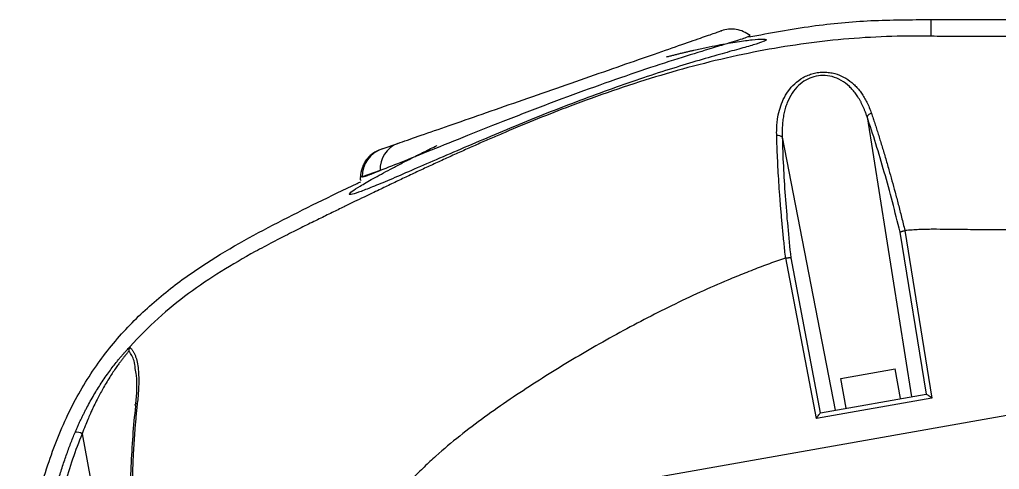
# Model space of a CAD drawing. Header units: millimetres. Extents: x -193 to 542, y 0 to 978.
# Drawn here: x -78.8 to 18.8, y 920.3 to 965.1 of the extents above; entities that cross this region are included whole.
import ezdxf

# ---------------------------------------------------------------- set-up
doc = ezdxf.new("R2010")
doc.units = ezdxf.units.MM

msp = doc.modelspace()

# ---------------------------------------------------------------- linework, layer by layer
at = {"color": 7, "linetype": 'Continuous', "lineweight": 25}
for p, q in [((11.983, 963.436), (12, 965.1)), ((12, 965.1), (190, 965.1)), ((5.614, 955.427), (10.043, 927.566)), ((-2.829, 953.386), (2.433, 926.225)), ((-42.672, 952.233), (-41.109, 952.776)), ((-42.855, 950.079), (-44.664, 949.449)), ((11.524, 927.813), (8.903, 943.943)), ((9.366, 944.098), (12.076, 927.426)), ((118.294, 943.1), (-43.396, 914.59)), ((0.571, 925.397), (-2.468, 941.376)), ((-1.978, 941.388), (0.958, 925.949)), ((3.009, 929.372), (8.426, 930.328)), ((8.947, 927.373), (8.426, 930.328)), ((3.53, 926.418), (3.009, 929.372)), ((0.987, 925.97), (11.49, 927.822)), ((12.076, 927.426), (0.571, 925.397)), ((-72.523, 923.855), (-71.123, 916.301))]:
    msp.add_line(p, q, dxfattribs=at)
at = {"color": 7, "linetype": 'Continuous', "lineweight": 25, "flags": 128}
msp.add_lwpolyline([(-67.18, 926.643), (-67.22, 926.682), (-67.243, 926.723), (-67.249, 926.762), (-67.238, 926.8), (-67.209, 926.835), (-67.164, 926.866), (-67.105, 926.89), (-67.033, 926.909)], dxfattribs=at)
at = {"color": 7, "linetype": 'Continuous', "lineweight": 25}
for centre, radius, start, end in [((6.156, 955.19), 0.592, 100.65704, 156.40854), ((-3.262, 952.951), 0.613, 45.14499, 101.22248), ((-41.687, 949.423), 2.977, 109.32029, 179.49986), ((-40.128, 950.228), 2.731, 111.05889, 183.12397), ((-73.014, 923.266), 0.767, 50.21453, 106.06659)]:
    msp.add_arc(centre, radius, start, end, dxfattribs=at)
for points, knots in [([(-6.141, 963.374), (-4.055, 963.767), (-0.037, 964.525), (6.035, 965.084), (10.001, 965.095), (12, 965.1)], [0, 0, 0, 0, 0.348617, 0.671626, 1, 1, 1, 1]), ([(-41.109, 952.776), (-40.475, 952.997), (-39.209, 953.438), (-36.433, 954.403), (-33.197, 955.529), (-29.579, 956.788), (-25.766, 958.115), (-21.94, 959.447), (-18.316, 960.707), (-15.092, 961.829), (-12.431, 962.755), (-10.417, 963.456), (-9.236, 963.867), (-8.763, 964.032), (-8.912, 963.98), (-8.928, 963.974)], [0, 0, 0, 0, 0.082636, 0.165237, 0.24782, 0.330032, 0.412586, 0.495048, 0.577288, 0.659911, 0.742537, 0.824859, 0.907426, 0.990014, 1, 1, 1, 1]), ([(-6.036, 963.508), (-6.242, 963.648), (-6.658, 963.932), (-7.397, 964.143), (-8.162, 964.184), (-8.648, 964.053), (-8.887, 963.989)], [0, 0, 0, 0, 0.247, 0.50123, 0.754822, 1, 1, 1, 1]), ([(-14.338, 961.387), (-14.219, 961.419), (-13.981, 961.482), (-13.63, 961.572), (-13.283, 961.66), (-12.942, 961.745), (-12.605, 961.828), (-12.273, 961.908), (-11.946, 961.985), (-11.302, 962.133), (-10.377, 962.336), (-9.241, 962.564), (-8.21, 962.752), (-6.98, 962.952), (-5.734, 963.112), (-4.759, 963.178), (-4.34, 963.13), (-4.495, 962.977), (-5.217, 962.72), (-6.482, 962.352), (-8.239, 961.864), (-10.439, 961.241), (-13.003, 960.478), (-15.87, 959.569), (-18.949, 958.524), (-22.165, 957.36), (-25.443, 956.104), (-28.711, 954.79), (-31.884, 953.467), (-34.885, 952.184), (-37.642, 950.989), (-40.102, 949.922), (-42.195, 949.028), (-43.876, 948.334), (-45.093, 947.871), (-45.82, 947.651), (-46.033, 947.684), (-45.729, 947.968), (-44.919, 948.493), (-43.84, 949.119), (-42.755, 949.719), (-41.832, 950.215), (-40.809, 950.753), (-39.877, 951.233), (-39.088, 951.633), (-38.474, 951.941), (-37.842, 952.255), (-37.404, 952.469), (-37.185, 952.576)], [0, 0, 0, 0, 0.003936, 0.007867, 0.011794, 0.01572, 0.019646, 0.023573, 0.027503, 0.031437, 0.047134, 0.062818, 0.078428, 0.094012, 0.12536, 0.15653, 0.187869, 0.219006, 0.250344, 0.281442, 0.312787, 0.343882, 0.375214, 0.406334, 0.437628, 0.468742, 0.499842, 0.531259, 0.562646, 0.593777, 0.625129, 0.656267, 0.687615, 0.718754, 0.750093, 0.781232, 0.812556, 0.843702, 0.874997, 0.906167, 0.921789, 0.937434, 0.953062, 0.96871, 0.976533, 0.984348, 0.992166, 1, 1, 1, 1]), ([(-6.043, 963.507), (-6.104, 963.456), (-6.225, 963.354), (-7.695, 962.893), (-10.015, 962.197), (-13.131, 961.24), (-16.845, 960.032), (-20.973, 958.604), (-25.305, 957.018), (-29.626, 955.36), (-33.746, 953.725), (-37.455, 952.228), (-40.655, 950.935), (-42.12, 950.365), (-42.855, 950.079)], [0, 0, 0, 0, 0.081926, 0.165146, 0.248101, 0.33131, 0.414541, 0.497481, 0.580712, 0.664051, 0.747206, 0.83105, 0.915318, 1, 1, 1, 1]), ([(10.235, 963.458), (7.374, 963.455), (4.512, 963.291), (-1.164, 962.67), (-3.978, 962.214), (-6.747, 961.633)], [0, 0, 0, 0, 0.5, 0.5, 1, 1, 1, 1]), ([(-6.155, 963.502), (-6.086, 963.512), (-6.012, 963.522), (-6.041, 963.508), (-6.043, 963.507)], [0, 0, 0, 0, 0.930086, 1, 1, 1, 1]), ([(-6.118, 963.43), (-6.086, 963.446), (-6.053, 963.461), (-6.087, 963.506), (-6.088, 963.506)], [0, 0, 0, 0, 0.981896, 1, 1, 1, 1]), ([(11.983, 963.436), (11.721, 963.442), (11.139, 963.454), (10.556, 963.456), (10.235, 963.458)], [0, 0, 0, 0, 0.4497116, 1, 1, 1, 1]), ([(22.534, 963.412), (21.64, 963.414), (19.855, 963.418), (17.474, 963.424), (15.71, 963.428), (14.382, 963.431), (13.247, 963.432), (12.387, 963.435), (11.983, 963.436)], [0, 0, 0, 0, 0.254042, 0.507618, 0.677119, 0.755697, 0.884959, 1, 1, 1, 1]), ([(-6.747, 961.633), (-9.687, 961.015), (-12.584, 960.258), (-18.312, 958.522), (-21.141, 957.544), (-23.946, 956.481)], [0, 0, 0, 0, 0.5, 0.5, 1, 1, 1, 1]), ([(-3.381, 953.552), (-3.383, 953.659), (-3.387, 953.871), (-3.381, 954.185), (-3.366, 954.493), (-3.342, 954.795), (-3.308, 955.09), (-3.231, 955.595), (-3.072, 956.287), (-2.737, 957.168), (-2.266, 957.99), (-1.611, 958.742), (-0.916, 959.259), (-0.267, 959.574), (0.257, 959.748), (0.798, 959.853), (1.344, 959.884), (1.883, 959.845), (2.552, 959.709), (3.335, 959.395), (3.987, 958.945), (4.453, 958.514), (4.77, 958.164), (5.068, 957.773), (5.347, 957.339), (5.605, 956.86), (5.844, 956.336), (5.978, 955.963), (6.047, 955.771)], [0, 0, 0, 0, 0.02153, 0.042686, 0.063483, 0.083933, 0.104051, 0.123852, 0.187771, 0.247821, 0.312921, 0.373182, 0.435532, 0.467341, 0.498401, 0.529776, 0.561229, 0.592274, 0.624208, 0.684052, 0.749605, 0.780371, 0.812562, 0.846326, 0.881805, 0.919144, 0.958491, 1, 1, 1, 1]), ([(5.614, 955.427), (5.58, 955.527), (5.514, 955.726), (5.406, 956.015), (5.292, 956.293), (5.172, 956.559), (5.046, 956.812), (4.916, 957.055), (4.78, 957.285), (4.639, 957.504), (4.493, 957.711), (4.343, 957.907), (4.189, 958.091), (4.031, 958.263), (3.679, 958.613), (3.094, 959.062), (2.186, 959.451), (1.241, 959.583), (0.321, 959.458), (-0.523, 959.099), (-1.263, 958.534), (-1.89, 957.768), (-2.273, 957.017), (-2.504, 956.36), (-2.641, 955.843), (-2.745, 955.286), (-2.814, 954.689), (-2.847, 954.051), (-2.835, 953.612), (-2.829, 953.386)], [0, 0, 0, 0, 0.022515, 0.044468, 0.065865, 0.086711, 0.107012, 0.126773, 0.146, 0.164702, 0.182886, 0.200561, 0.217734, 0.234418, 0.250622, 0.323452, 0.387719, 0.445948, 0.501496, 0.554971, 0.613032, 0.6781, 0.751909, 0.787221, 0.824878, 0.86494, 0.907455, 0.952464, 1, 1, 1, 1]), ([(8.903, 943.943), (8.652, 944.961), (8.397, 945.968), (7.874, 947.956), (7.606, 948.938), (6.784, 951.829), (6.213, 953.675), (5.614, 955.427)], [0, 0, 0, 0, 0.25, 0.25, 0.5, 0.5, 1, 1, 1, 1]), ([(6.047, 955.771), (6.103, 955.604), (6.217, 955.268), (6.387, 954.754), (6.558, 954.227), (6.731, 953.688), (6.904, 953.135), (7.078, 952.568), (7.254, 951.987), (7.431, 951.392), (7.609, 950.781), (7.83, 950.007), (8.097, 949.054), (8.409, 947.905), (8.728, 946.695), (9.054, 945.423), (9.271, 944.548), (9.382, 944.101)], [0, 0, 0, 0, 0.046834, 0.094271, 0.142341, 0.191075, 0.240508, 0.290675, 0.341614, 0.393366, 0.445975, 0.499484, 0.591879, 0.687809, 0.787577, 0.891517, 1, 1, 1, 1]), ([(-30.419, 953.875), (-30.84, 953.695), (-31.683, 953.335), (-32.944, 952.785), (-34.203, 952.227), (-35.46, 951.662), (-36.715, 951.091), (-37.967, 950.514), (-39.218, 949.932), (-40.467, 949.344), (-41.715, 948.752), (-42.776, 948.244), (-43.693, 947.803), (-44.507, 947.411), (-45.441, 946.959), (-46.498, 946.447), (-47.675, 945.873), (-48.974, 945.24), (-50.393, 944.544), (-51.929, 943.777), (-53.581, 942.932), (-54.709, 942.322), (-55.293, 942.007)], [0, 0, 0, 0, 0.049875, 0.09979, 0.149737, 0.199711, 0.249713, 0.299741, 0.349793, 0.399868, 0.449964, 0.500079, 0.527912, 0.560666, 0.598338, 0.640928, 0.688432, 0.740845, 0.798176, 0.860447, 0.927702, 1, 1, 1, 1]), ([(-2.493, 941.37), (-2.521, 941.627), (-2.576, 942.135), (-2.654, 942.886), (-2.726, 943.617), (-2.795, 944.33), (-2.859, 945.023), (-2.918, 945.699), (-2.974, 946.357), (-3.025, 946.997), (-3.09, 947.852), (-3.164, 948.906), (-3.239, 950.144), (-3.3, 951.328), (-3.348, 952.462), (-3.37, 953.192), (-3.381, 953.552)], [0, 0, 0, 0, 0.0606192, 0.119879, 0.1778231, 0.2344927, 0.2899267, 0.344162, 0.3972331, 0.4491727, 0.5000114, 0.6062041, 0.7091305, 0.8089696, 0.9058796, 1, 1, 1, 1]), ([(-2.829, 953.386), (-2.781, 951.507), (-2.682, 949.56), (-2.465, 946.549), (-2.381, 945.53), (-2.194, 943.473), (-2.091, 942.435), (-1.978, 941.388)], [0, 0, 0, 0, 0.5, 0.5, 0.75, 0.75, 1, 1, 1, 1]), ([(-42.79, 952.174), (-43.06, 952.062), (-43.456, 951.898), (-43.903, 951.532), (-44.18, 951.224), (-44.366, 950.949), (-44.52, 950.679), (-44.749, 950.155), (-44.795, 949.733), (-44.826, 949.446)], [0, 0, 0, 0, 0.336624, 0.493688, 0.612795, 0.662899, 0.709999, 0.802716, 1, 1, 1, 1]), ([(-44.664, 949.449), (-44.645, 949.453), (-44.608, 949.459), (-44.54, 949.474), (-44.465, 949.493), (-44.38, 949.517), (-44.286, 949.546), (-44.183, 949.579), (-44.071, 949.616), (-43.95, 949.658), (-43.821, 949.705), (-43.682, 949.756), (-43.535, 949.811), (-43.378, 949.871), (-43.213, 949.936), (-43.039, 950.005), (-42.916, 950.054), (-42.855, 950.079)], [0, 0, 0, 0, 0.065824, 0.131771, 0.197842, 0.264036, 0.330351, 0.396787, 0.463343, 0.530018, 0.596811, 0.663721, 0.730748, 0.79789, 0.865147, 0.932517, 1, 1, 1, 1]), ([(-44.824, 949.482), (-44.824, 949.473), (-44.825, 949.449), (-44.826, 949.418), (-44.831, 949.324), (-44.838, 949.231), (-44.833, 949.125), (-44.778, 949.112), (-44.747, 949.105)], [0, 0, 0, 0, 0.011387, 0.033203, 0.061738, 0.250179, 0.563226, 1, 1, 1, 1]), ([(-44.664, 949.449), (-44.68, 949.446), (-44.714, 949.438), (-44.753, 949.432), (-44.785, 949.429), (-44.808, 949.43), (-44.822, 949.435), (-44.824, 949.442), (-44.825, 949.446)], [0, 0, 0, 0, 0.162892, 0.327243, 0.493146, 0.660696, 0.829764, 1, 1, 1, 1]), ([(-78.753, 908.355), (-78.394, 910.498), (-77.692, 914.688), (-76.096, 920.655), (-73.99, 926.027), (-71.273, 930.641), (-68.083, 934.537), (-64.509, 937.824), (-59.565, 941.411), (-53.035, 944.98), (-47.674, 947.601), (-44.91, 948.912), (-44.794, 948.967)], [0, 0, 0, 0, 0.1159164, 0.2266859, 0.3290571, 0.4229059, 0.5112803, 0.5968305, 0.6813821, 0.836686, 0.9931543, 1, 1, 1, 1]), ([(98.941, 943.429), (96.847, 943.458), (92.503, 943.518), (85.75, 943.6), (78.523, 943.681), (70.824, 943.76), (62.651, 943.837), (53.492, 943.916), (43.147, 943.999), (31.952, 944.081), (23.375, 944.141), (18.196, 944.174), (16.331, 944.187), (15.173, 944.195), (14.288, 944.203), (13.355, 944.215), (12.405, 944.229), (11.471, 944.22), (10.774, 944.197), (10.083, 944.159), (9.618, 944.12), (9.382, 944.101)], [0, 0, 0, 0, 0.070121, 0.145525, 0.226214, 0.312185, 0.403441, 0.499981, 0.618949, 0.749974, 0.87497, 0.906219, 0.923449, 0.937468, 0.944998, 0.953093, 0.968718, 0.976833, 0.984345, 0.992084, 1, 1, 1, 1]), ([(8.903, 943.943), (8.909, 943.948), (8.921, 943.958), (8.949, 943.973), (8.979, 943.987), (9.007, 943.999), (9.032, 944.008), (9.051, 944.015), (9.063, 944.019), (9.098, 944.03), (9.162, 944.051), (9.264, 944.077), (9.333, 944.091), (9.366, 944.098)], [0, 0, 0, 0, 0.111014, 0.210913, 0.297629, 0.369759, 0.426458, 0.467292, 0.492074, 0.500748, 0.678185, 0.845598, 1, 1, 1, 1]), ([(-55.293, 942.007), (-57.591, 940.743), (-59.835, 939.374), (-62.983, 937.053), (-63.995, 936.235), (-65.934, 934.482), (-66.861, 933.545), (-67.729, 932.561)], [0, 0, 0, 0, 0.5, 0.5, 0.75, 0.75, 1, 1, 1, 1]), ([(-2.493, 941.37), (-2.76, 941.278), (-3.296, 941.093), (-4.102, 940.802), (-4.916, 940.5), (-5.736, 940.186), (-6.564, 939.86), (-7.4, 939.521), (-8.89, 938.9), (-11.049, 937.952), (-13.827, 936.638), (-16.598, 935.241), (-19.334, 933.777), (-22.043, 932.248), (-24.714, 930.661), (-27.34, 929.018), (-29.935, 927.316), (-32.478, 925.541), (-34.953, 923.667), (-36.949, 921.996), (-38.473, 920.584), (-39.584, 919.475), (-40.629, 918.337), (-41.463, 917.337), (-42.093, 916.517), (-42.553, 915.88), (-42.989, 915.24), (-43.261, 914.806), (-43.396, 914.59)], [0, 0, 0, 0, 0.017057, 0.034335, 0.051838, 0.069565, 0.08752, 0.105704, 0.124118, 0.185233, 0.248348, 0.310078, 0.373041, 0.436104, 0.498363, 0.561007, 0.623582, 0.686115, 0.748676, 0.811411, 0.843559, 0.874383, 0.906374, 0.93708, 0.953139, 0.968969, 0.984585, 1, 1, 1, 1]), ([(-2.468, 941.376), (-2.448, 941.379), (-2.407, 941.385), (-2.345, 941.392), (-2.283, 941.398), (-2.221, 941.402), (-2.161, 941.405), (-2.101, 941.405), (-2.04, 941.402), (-1.999, 941.395), (-1.983, 941.389), (-1.978, 941.388)], [0, 0, 0, 0, 0.091017, 0.187058, 0.287676, 0.392218, 0.499843, 0.613008, 0.750696, 0.936682, 1, 1, 1, 1]), ([(-73.226, 924.002), (-73.182, 924.106), (-73.094, 924.313), (-72.956, 924.625), (-72.816, 924.935), (-72.671, 925.245), (-72.523, 925.554), (-72.371, 925.862), (-72.216, 926.17), (-71.888, 926.799), (-71.373, 927.722), (-70.618, 928.937), (-69.835, 930.068), (-69.218, 930.87), (-68.816, 931.362), (-68.592, 931.628), (-68.384, 931.867), (-68.193, 932.08), (-68.021, 932.267), (-67.865, 932.431), (-67.777, 932.52), (-67.733, 932.564)], [0, 0, 0, 0, 0.031444, 0.062744, 0.093918, 0.124986, 0.155967, 0.186883, 0.217752, 0.248597, 0.376806, 0.498253, 0.628307, 0.748269, 0.787304, 0.824872, 0.861225, 0.89663, 0.931368, 0.965728, 1, 1, 1, 1]), ([(-67.869, 932.1), (-67.89, 932.076), (-67.933, 932.028), (-68.003, 931.947), (-68.078, 931.859), (-68.157, 931.764), (-68.241, 931.661), (-68.33, 931.551), (-68.422, 931.434), (-68.519, 931.31), (-68.62, 931.179), (-68.724, 931.04), (-68.832, 930.895), (-68.943, 930.742), (-69.229, 930.343), (-69.724, 929.609), (-70.371, 928.542), (-71, 927.381), (-71.439, 926.482), (-71.758, 925.768), (-71.978, 925.255), (-72.247, 924.6), (-72.425, 924.119), (-72.523, 923.855)], [0, 0, 0, 0, 0.017732, 0.035674, 0.053843, 0.072256, 0.090931, 0.109883, 0.129127, 0.148677, 0.168548, 0.188752, 0.209303, 0.230211, 0.251488, 0.369145, 0.501507, 0.617052, 0.751214, 0.790769, 0.845438, 0.915194, 1, 1, 1, 1]), ([(-67.798, 932.482), (-67.807, 932.464), (-67.827, 932.425), (-67.85, 932.357), (-67.867, 932.279), (-67.876, 932.192), (-67.872, 932.132), (-67.869, 932.1)], [0, 0, 0, 0, 0.160321, 0.341533, 0.543047, 0.763369, 1, 1, 1, 1]), ([(-67.235, 930.367), (-67.266, 930.632), (-67.348, 931.337), (-67.669, 931.807), (-67.869, 932.1)], [0, 0, 0, 0, 0.3754516, 1, 1, 1, 1]), ([(-67.798, 932.483), (-67.768, 932.458), (-67.709, 932.409), (-67.627, 932.323), (-67.549, 932.229), (-67.475, 932.126), (-67.406, 932.013), (-67.342, 931.892), (-67.282, 931.761), (-67.226, 931.621), (-67.124, 931.325), (-67.005, 930.828), (-66.926, 930.163), (-66.892, 929.515), (-66.889, 928.91), (-66.912, 928.273), (-66.959, 927.605), (-67.008, 927.143), (-67.033, 926.909)], [0, 0, 0, 0, 0.026249, 0.05282, 0.07978, 0.107193, 0.135118, 0.163612, 0.192726, 0.222507, 0.253, 0.374372, 0.504001, 0.598317, 0.694719, 0.793585, 0.895248, 1, 1, 1, 1]), ([(-67.176, 926.851), (-67.097, 927.839), (-66.996, 929.098), (-67.193, 930.143), (-67.235, 930.367)], [0, 0, 0, 0, 0.785299, 1, 1, 1, 1]), ([(12.076, 927.426), (11.96, 927.509), (11.831, 927.6), (11.677, 927.708), (11.633, 927.739), (11.564, 927.786), (11.539, 927.803), (11.524, 927.813)], [0, 0, 0, 0, 0.5, 0.5, 0.75, 0.75, 1, 1, 1, 1]), ([(-67.033, 926.909), (-67.056, 926.696), (-67.103, 926.27), (-67.167, 925.626), (-67.227, 924.979), (-67.281, 924.327), (-67.33, 923.672), (-67.375, 923.012), (-67.414, 922.349), (-67.449, 921.68), (-67.479, 921.008), (-67.517, 920.007), (-67.551, 918.665), (-67.569, 916.973), (-67.564, 915.255), (-67.542, 914.098), (-67.53, 913.517)], [0, 0, 0, 0, 0.049898, 0.099776, 0.149653, 0.199549, 0.249484, 0.299482, 0.349562, 0.399743, 0.450028, 0.500417, 0.623557, 0.747942, 0.873473, 1, 1, 1, 1]), ([(-67.708, 914.356), (-67.737, 916.47), (-67.719, 918.557), (-67.553, 922.659), (-67.405, 924.672), (-67.18, 926.643)], [0, 0, 0, 0, 0.5, 0.5, 1, 1, 1, 1]), ([(0.571, 925.397), (0.652, 925.515), (0.742, 925.645), (0.85, 925.799), (0.881, 925.843), (0.93, 925.911), (0.947, 925.935), (0.958, 925.949)], [0, 0, 0, 0, 0.5, 0.5, 0.75, 0.75, 1, 1, 1, 1]), ([(-75.114, 918.516), (-75.05, 918.74), (-74.924, 919.185), (-74.726, 919.842), (-74.524, 920.484), (-74.318, 921.11), (-74.108, 921.72), (-73.894, 922.314), (-73.676, 922.892), (-73.455, 923.454), (-73.302, 923.821), (-73.226, 924.002)], [0, 0, 0, 0, 0.119822, 0.237478, 0.352956, 0.466249, 0.577352, 0.686268, 0.793, 0.897559, 1, 1, 1, 1])]:
    msp.add_open_spline(points, degree=3, knots=knots, dxfattribs=at)
for points in [[(-23.946, 956.481), (-26.117, 955.659), (-28.274, 954.786), (-30.419, 953.875)], [(9.382, 944.101), (9.377, 944.1), (9.372, 944.099), (9.366, 944.098)], [(-2.468, 941.376), (-2.476, 941.375), (-2.485, 941.372), (-2.493, 941.37)], [(-67.729, 932.561), (-67.752, 932.535), (-67.775, 932.509), (-67.798, 932.483)], [(11.49, 927.822), (11.501, 927.823), (11.513, 927.82), (11.524, 927.813)], [(0.958, 925.949), (0.966, 925.961), (0.976, 925.968), (0.987, 925.97)], [(-72.523, 923.855), (-73.215, 922.216), (-73.79, 920.518), (-74.289, 918.781)]]:
    msp.add_open_spline(points, degree=3, dxfattribs=at)

doc.saveas('drawing.dxf')
